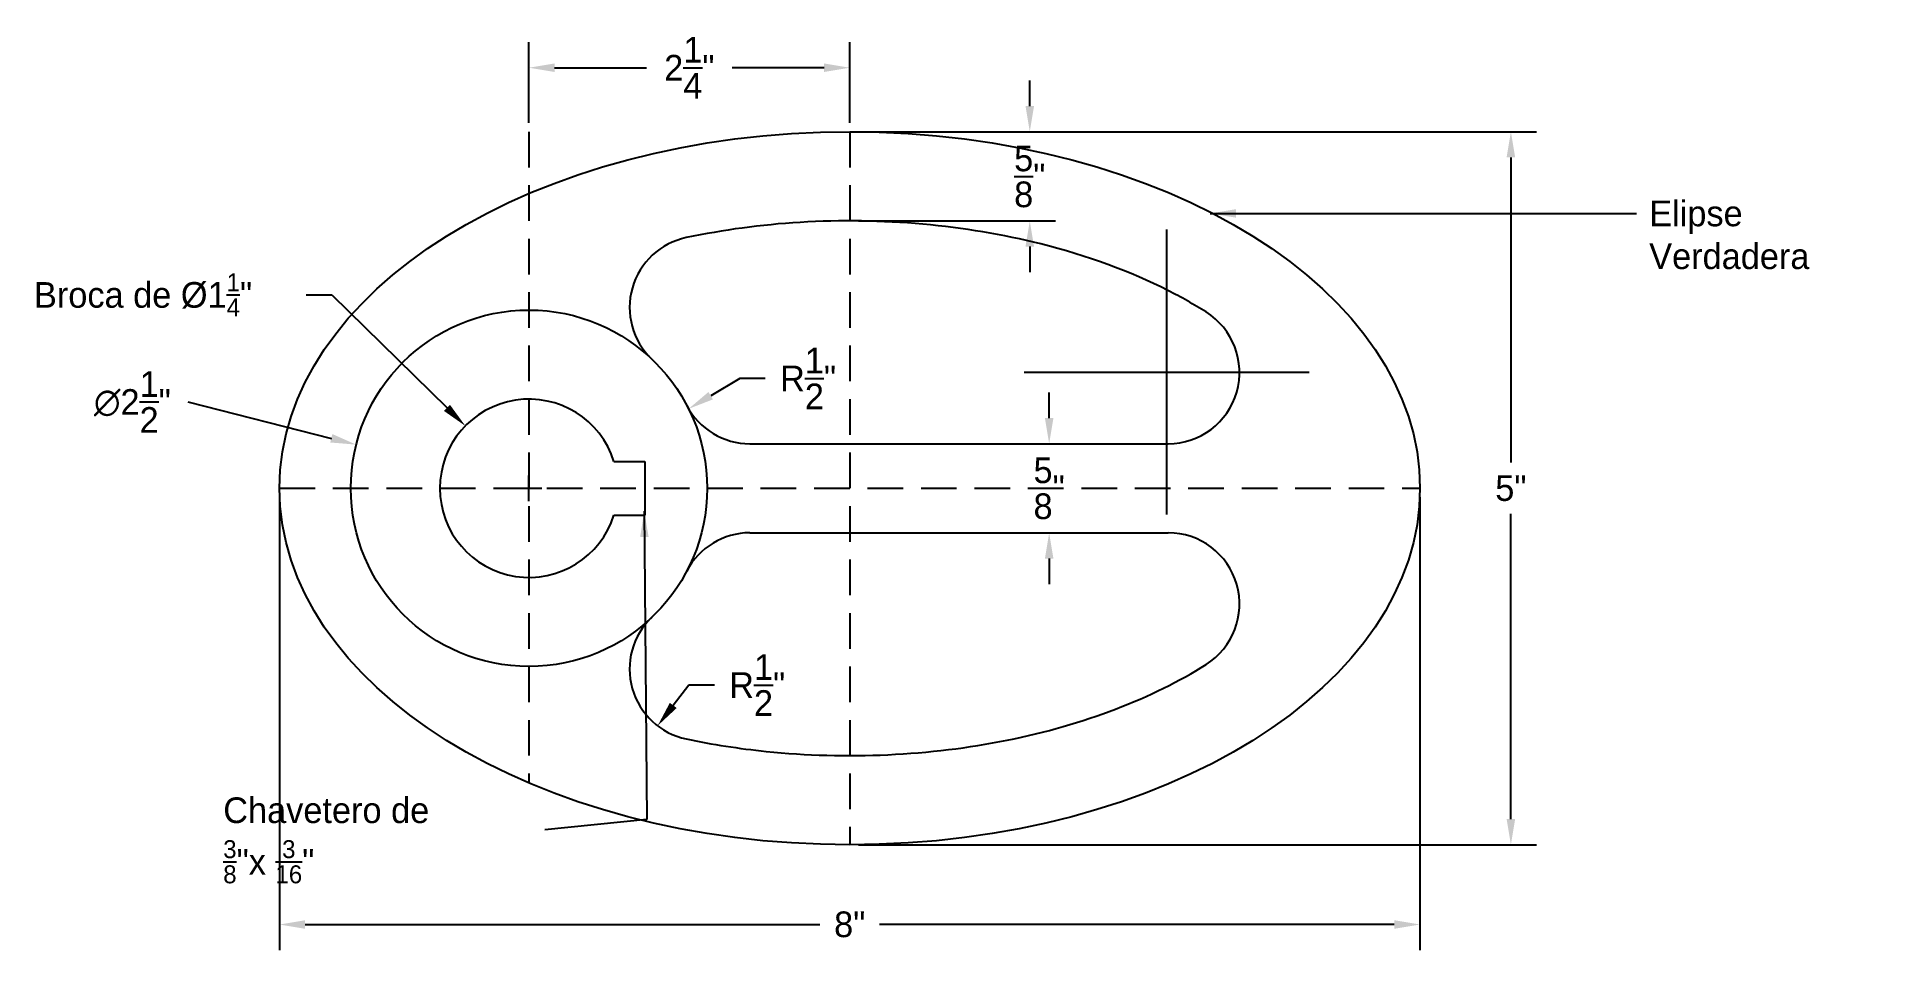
# Model space of a CAD drawing. Header units: inches. Extents: x -5.7 to 7.2, y -3.2 to 3.2.
import ezdxf

# ---------------------------------------------------------------- set-up
doc = ezdxf.new("R2010")
doc.units = ezdxf.units.IN
doc.header["$MEASUREMENT"] = 0
doc.header["$PDMODE"] = 2
doc.linetypes.add('HIDDEN', pattern=[0.375, 0.25, -0.125])
doc.dimstyles.get("Standard").update_dxf_attribs({"dimtxt": 0.18, "dimasz": 0.18, "dimexe": 0.18, "dimexo": 0.0625, "dimgap": 0.09, "dimtad": 0, "dimtih": 1, "dimtoh": 1, "dimdec": 4, "dimzin": 0, "dimdsep": 46, "dimlunit": 4, "dimtxsty": 'Standard', "dimcen": 0.09, "dimadec": 0, "dimazin": 0, "dimtfac": 1, "dimtdec": 4, "dimtofl": 0, "dimtmove": 0, "dimatfit": 3, "dimfxl": 0, "dimtolj": 1, "dimtzin": 0, "dimarcsym": 0})

# ---------------------------------------------------------------- blocks, each defined once
blk = doc.blocks.new('*D1')
at = {"color": 0, "lineweight": -2}
for p, q in [((-4, -0.062), (-4, -3.239)), ((4, -0.062), (4, -3.239)), ((-3.82, -3.059), (-0.21, -3.059)), ((3.82, -3.059), (0.21, -3.059))]:
    blk.add_line(p, q, dxfattribs=at)
at = {"color": 0}
for points in [[(-3.82, -3.029), (-3.82, -3.089), (-4, -3.059)], [(3.82, -3.029), (3.82, -3.089), (4, -3.059)]]:
    blk.add_solid(points, dxfattribs=at)
at = {"layer": 'Defpoints', "color": 0}
for p in [(-4, 0), (4, 0), (4, -3.059)]:
    blk.add_point(p, dxfattribs=at)
at = {"color": 0, "insert": (0, -3.059), "char_height": 0.18, "attachment_point": 5}
blk.add_mtext('\\A1;8"', dxfattribs=at)
blk = doc.blocks.new('*D2')
at = {"color": 0, "lineweight": -2}
for p, q in [((0.062, 2.5), (4.818, 2.5)), ((4.638, 2.32), (4.638, 0.18)), ((4.638, -2.32), (4.638, -0.18)), ((0.062, -2.5), (4.818, -2.5))]:
    blk.add_line(p, q, dxfattribs=at)
at = {"color": 0}
for points in [[(4.608, 2.32), (4.668, 2.32), (4.638, 2.5)], [(4.608, -2.32), (4.668, -2.32), (4.638, -2.5)]]:
    blk.add_solid(points, dxfattribs=at)
at = {"layer": 'Defpoints', "color": 0}
for p in [(0, 2.5), (0, -2.5), (4.638, -2.5)]:
    blk.add_point(p, dxfattribs=at)
at = {"color": 0, "insert": (4.638, 0), "char_height": 0.18, "attachment_point": 5}
blk.add_mtext('\\A1;5"', dxfattribs=at)
blk = doc.blocks.new('*D3')
at = {"color": 0, "lineweight": -2}
for p, q in [((1.263, 2.68), (1.263, 2.86)), ((0.062, 2.5), (1.443, 2.5)), ((0.062, 1.875), (1.443, 1.875)), ((1.263, 1.695), (1.263, 1.515))]:
    blk.add_line(p, q, dxfattribs=at)
at = {"color": 0}
for points in [[(1.233, 2.68), (1.293, 2.68), (1.263, 2.5)], [(1.233, 1.695), (1.293, 1.695), (1.263, 1.875)]]:
    blk.add_solid(points, dxfattribs=at)
at = {"layer": 'Defpoints', "color": 0}
for p in [(0, 2.5), (0, 1.875), (1.263, 1.875)]:
    blk.add_point(p, dxfattribs=at)
at = {"color": 0, "insert": (1.263, 2.187), "char_height": 0.18, "attachment_point": 5}
blk.add_mtext('\\A1;{\\H1.000000x;\\S5/8;}"', dxfattribs=at)
blk = doc.blocks.new('*D5')
at = {"color": 0, "lineweight": -2}
for p, q in [((-3.814, 1.356), (-3.634, 1.356)), ((-3.634, 1.356), (-2.825, 0.563)), ((-2.34, 0), (-2.16, 0)), ((-2.25, -0.09), (-2.25, 0.09))]:
    blk.add_line(p, q, dxfattribs=at)
at = {"color": 0}
blk.add_solid([(-2.804, 0.585), (-2.846, 0.542), (-2.696, 0.437)], dxfattribs=at)
at = {"layer": 'Defpoints', "color": 0}
for p in [(-2.696, 0.437), (-1.804, -0.437)]:
    blk.add_point(p, dxfattribs=at)
at = {"color": 0, "insert": (-4.957, 1.356), "char_height": 0.18, "attachment_point": 5}
blk.add_mtext('\\A1;\\A1;Broca de Ø1{\\H0.7x;\\S1/4;}"', dxfattribs=at)
blk = doc.blocks.new('*D6')
at = {"color": 0, "lineweight": -2}
for p, q in [((-4.642, 0.605), (-3.636, 0.35)), ((-2.34, 0), (-2.16, 0)), ((-2.25, -0.09), (-2.25, 0.09))]:
    blk.add_line(p, q, dxfattribs=at)
at = {"color": 0}
blk.add_solid([(-3.629, 0.38), (-3.644, 0.321), (-3.462, 0.306)], dxfattribs=at)
at = {"layer": 'Defpoints', "color": 0}
for p in [(-3.462, 0.306), (-1.038, -0.306)]:
    blk.add_point(p, dxfattribs=at)
at = {"color": 0, "insert": (-5.032, 0.605), "char_height": 0.18, "attachment_point": 5}
blk.add_mtext('\\A1;∅2{\\H1.000000x;\\S1/2;}"', dxfattribs=at)
blk = doc.blocks.new('*D7')
at = {"color": 0, "lineweight": -2}
for p, q in [((-0.772, 0.77), (-0.975, 0.649)), ((-0.592, 0.77), (-0.772, 0.77))]:
    blk.add_line(p, q, dxfattribs=at)
at = {"color": 0}
blk.add_solid([(-0.991, 0.675), (-0.96, 0.623), (-1.13, 0.557)], dxfattribs=at)
at = {"layer": 'Defpoints', "color": 0}
for p in [(-0.7, 0.813), (-1.13, 0.557)]:
    blk.add_point(p, dxfattribs=at)
at = {"color": 0, "insert": (-0.292, 0.77), "char_height": 0.18, "attachment_point": 5}
blk.add_mtext('\\A1;R{\\H1.000000x;\\S1/2;}"', dxfattribs=at)
blk = doc.blocks.new('*D8')
at = {"color": 0, "lineweight": -2}
for p, q in [((-1.129, -1.38), (-1.238, -1.523)), ((-0.949, -1.38), (-1.129, -1.38))]:
    blk.add_line(p, q, dxfattribs=at)
at = {"color": 0}
blk.add_solid([(-1.262, -1.505), (-1.214, -1.541), (-1.348, -1.666)], dxfattribs=at)
at = {"layer": 'Defpoints', "color": 0}
for p in [(-1.044, -1.268), (-1.348, -1.666)]:
    blk.add_point(p, dxfattribs=at)
at = {"color": 0, "insert": (-0.649, -1.38), "char_height": 0.18, "attachment_point": 5}
blk.add_mtext('\\A1;R{\\H1.000000x;\\S1/2;}"', dxfattribs=at)
blk = doc.blocks.new('*D9')
at = {"color": 0, "lineweight": -2}
for p, q in [((1.399, 0.492), (1.399, 0.672)), ((0.062, 0.312), (1.579, 0.312)), ((0.062, -0.313), (1.579, -0.313)), ((1.399, -0.493), (1.399, -0.673))]:
    blk.add_line(p, q, dxfattribs=at)
at = {"color": 0}
for points in [[(1.369, 0.492), (1.429, 0.492), (1.399, 0.312)], [(1.369, -0.493), (1.429, -0.493), (1.399, -0.313)]]:
    blk.add_solid(points, dxfattribs=at)
at = {"layer": 'Defpoints', "color": 0}
for p in [(0, 0.312), (0, -0.313), (1.399, -0.313)]:
    blk.add_point(p, dxfattribs=at)
at = {"color": 0, "insert": (1.399, 0), "char_height": 0.18, "attachment_point": 5}
blk.add_mtext('\\A1;{\\H1.000000x;\\S5/8;}"', dxfattribs=at)
blk = doc.blocks.new('*D10')
at = {"color": 0, "lineweight": -2}
for p, q in [((-2.25, 2.562), (-2.25, 3.129)), ((0, 2.562), (0, 3.129)), ((-2.07, 2.949), (-1.425, 2.949)), ((-0.18, 2.949), (-0.825, 2.949))]:
    blk.add_line(p, q, dxfattribs=at)
at = {"color": 0}
for points in [[(-2.07, 2.979), (-2.07, 2.919), (-2.25, 2.949)], [(-0.18, 2.979), (-0.18, 2.919), (0, 2.949)]]:
    blk.add_solid(points, dxfattribs=at)
at = {"layer": 'Defpoints', "color": 0}
for p in [(-2.25, 2.949), (-2.25, 2.5), (0, 2.5)]:
    blk.add_point(p, dxfattribs=at)
at = {"color": 0, "insert": (-1.125, 2.949), "char_height": 0.18, "attachment_point": 5}
blk.add_mtext('\\A1;2{\\H1.000000x;\\S1/4;}"', dxfattribs=at)

msp = doc.modelspace()

# ---------------------------------------------------------------- linework, layer by layer
at = {"linetype": 'HIDDEN'}
for p, q in [((-2.25, 2.5), (-2.25, -2.06699)), ((0, 2.5), (0, -2.5)), ((-4, 0), (4, 0))]:
    msp.add_line(p, q, dxfattribs=at)
for p, q in [((0, 2.5), (4, 2.5)), ((-0.70005, 0.3125), (2.23398, 0.3125)), ((-1.65379, 0.1875), (-1.4375, 0.1875)), ((-1.4375, 0.1875), (-1.4375, -0.1875)), ((-1.65379, -0.1875), (-1.4375, -0.1875)), ((-0.70005, -0.3125), (2.23421, -0.3125))]:
    msp.add_line(p, q)
msp.add_circle((-2.25, 0), 1.25)
for centre, radius, start, end in [((-1.04391, 1.26801), 0.5, 101.886038, 226.433777), ((2.23398, 0.8125), 0.5, 270, 57.919961), ((-2.25, 0), 0.625, 17.457603, 342.542397), ((-0.70005, 0.8125), 0.5, 207.664004, 270), ((-0.70005, -0.8125), 0.5, 90, 152.335996), ((2.23421, -0.8125), 0.5, 302.057019, 90), ((-1.04431, -1.26838), 0.5, 133.54851, 258.120481)]:
    msp.add_arc(centre, radius, start, end)
msp.add_ellipse((0, 0), major_axis=(4, 0), ratio=0.625)
for points, knots in [([(2.49953, 1.23615), (2.41571, 1.2887), (2.32621, 1.33921), (1.96873, 1.51964), (1.66613, 1.63141), (0.81319, 1.84569), (0.22465, 1.89919), (-0.62095, 1.84795), (-0.88983, 1.8114), (-1.1469, 1.75729)], [7.06752634, 7.06752634, 7.06752634, 7.06752634, 7.17464403, 7.17464403, 7.47179694, 7.47179694, 7.95064403, 7.95064403, 8.17858992, 8.17858992, 8.17858992, 8.17858992]), ([(-1.14723, -1.75768), (-0.96518, -1.79597), (-0.77716, -1.82538), (-0.02354, -1.90296), (0.56532, -1.87524), (1.64185, -1.65832), (2.12801, -1.46896), (2.49959, -1.23626)], [4.38773299, 4.38773299, 4.38773299, 4.38773299, 4.54915402, 4.54915402, 5.02425679, 5.02425679, 5.49881249, 5.49881249, 5.49881249, 5.49881249])]:
    msp.add_open_spline(points, degree=3, knots=knots)
msp.add_point((2.22374, 0.81512))

# ---------------------------------------------------------------- texts
at = {"char_height": 0.18}
for s, insert, attachment_point in [('Elipse\\PVerdadera', (5.60814, 2.01713), 1), ('\\A1;Chavetero de\\P{\\H0.7x;\\S3/8;}"x {\\H0.7x;\\S3/16;}"', (-4.39466, -2.46884), 4)]:
    msp.add_mtext(s, dxfattribs=dict(at, insert=insert, attachment_point=attachment_point))

# ---------------------------------------------------------------- dimensions: what is measured, and where the dimension line sits
for base, p1, p2, picture, middle in [((-2.25, 2.94919), (0, 2.5), (-2.25, 2.5), '*D10', (-1.125, 2.94919)), ((4, -3.05863), (-4, 0), (4, 0), '*D1', (0, -3.05863))]:
    dim = msp.add_linear_dim(base=base, p1=p1, p2=p2, dimstyle='Standard')
    dim.commit()
    dim.dimension.update_dxf_attribs({"geometry": picture, "text_midpoint": middle})
for base, p2, picture, middle in [((1.26325, 1.87479), (0, 1.87479), '*D3', (1.26325, 2.1874)), ((4.63782, -2.5), (0, -2.5), '*D2', (4.63782, 0))]:
    dim = msp.add_linear_dim(base=base, p1=(0, 2.5), p2=p2, angle=90, dimstyle='Standard')
    dim.commit()
    dim.dimension.update_dxf_attribs({"geometry": picture, "text_midpoint": middle})
dim = msp.add_diameter_dim_2p(p1=(-1.80358, -0.43742), p2=(-2.69642, 0.43742), text='\\A1;Broca de Ø1{\\H0.7x;\\S1/4;}"', dimstyle='Standard')
dim.commit()
dim.dimension.update_dxf_attribs({"geometry": '*D5', "text_midpoint": (-4.95654, 1.35565), "dimtype": 163})
for center, mpoint, picture, middle in [((-0.70005, 0.8125), (-1.13008, 0.5574), '*D7', (-0.2925, 0.76952)), ((-1.04431, -1.26838), (-1.3475, -1.66597), '*D8', (-0.6492, -1.37971))]:
    dim = msp.add_radius_dim(center=center, mpoint=mpoint, dimstyle='Standard')
    dim.commit()
    dim.dimension.update_dxf_attribs({"geometry": picture, "text_midpoint": middle, "dimtype": 164})
dim = msp.add_diameter_dim_2p(p1=(-1.03811, -0.30632), p2=(-3.46189, 0.30632), dimstyle='Standard')
dim.commit()
dim.dimension.update_dxf_attribs({"geometry": '*D6', "text_midpoint": (-4.64225, 0.60467), "dimtype": 163})
dim = msp.add_linear_dim(base=(1.39855, -0.3125), p1=(0, 0.3125), p2=(0, -0.3125), angle=90, dimstyle='Standard')
dim.commit()
dim.dimension.update_dxf_attribs({"geometry": '*D9', "text_midpoint": (1.39855, 0), "dimtype": 160})

# ---------------------------------------------------------------- leaders
at = {"annotation_type": 0, "has_hookline": 1, "hookline_direction": 0, "text_width": 1.62}
msp.add_leader([(2.52871, 1.92713), (5.26138, 1.92713), (5.51814, 1.92713)], dimstyle='Standard', override={"dimgap": 0.09, "dimtad": 0}, dxfattribs=at)
msp.add_leader([(-1.44191, -0.16096), (-1.42357, -2.32231), (-2.13883, -2.39557)], dimstyle='Standard', override={"dimgap": 0.09, "dimtad": 0})

doc.saveas('drawing.dxf')
